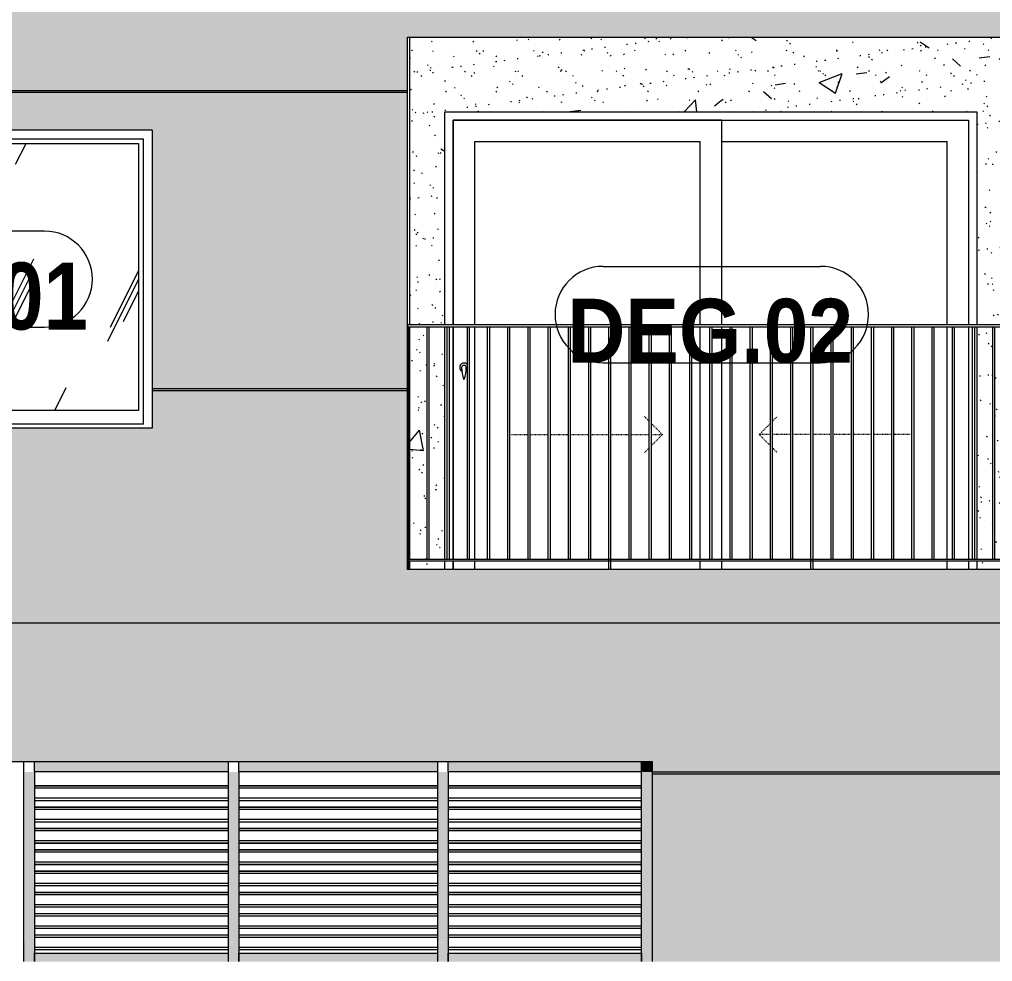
# Model space of a CAD drawing. Header units: millimetres. Extents: x 9199 to 175431, y -4466 to 35300.
# Drawn here: x 28814 to 33386, y 610 to 5033 of the extents above; entities that cross this region are included whole.
import ezdxf

# ---------------------------------------------------------------- set-up
doc = ezdxf.new("R2010")
doc.units = ezdxf.units.MM
for name, pattern in [('1 NÉT CALL OUT', [6, 3, -3]), ('Centre', [31.75, 6.35, -4.7625, 15.875, -4.7625]), ('Dash', [6, 3, -3])]:
    doc.linetypes.add(name, pattern=pattern)
for name, color, linetype, lineweight in [('0-1', 7, 'Continuous', 5), ('A-DETL-GENF', 92, 'Continuous', 9), ('A-DETL-GENF-1', 92, '1 NÉT CALL OUT', 9), ('A-DOOR', 31, 'Continuous', 9), ('A-DOOR-FRAM', 31, 'Continuous', 9), ('A-DOOR-HDLN', 31, 'Dash', 18), ('A-DOOR-IDEN', 31, 'Continuous', 9), ('A-FLOR-HRAL', 11, 'Continuous', 9), ('A-FLOR-LEVL-2', 51, 'Centre', 9), ('A-GLAZ', 151, 'Continuous', 9), ('A-GLAZ-3', 7, '1 NÉT CALL OUT', 9), ('A-GLAZ-CWMG', 51, 'Continuous', 9), ('A-GLAZ-IDEN', 152, 'Continuous', 9), ('A-WALL', 113, 'Continuous', 9), ('A-WALL-PATT-1', 9, 'Continuous', 9), ('A-WALL-PATT-2', 111, 'Continuous', 5), ('I-WALL-1', 7, 'Continuous', 9), ('S-COLS', 52, 'Continuous', 9)]:
    doc.layers.add(name, color=color, linetype=linetype, lineweight=lineweight)
doc.styles.add('Arial_B_1', font='arialbd.ttf', dxfattribs={"width": 0.85, "height": 315})
doc.styles.add('Arial_B_2', font='arialbd.ttf', dxfattribs={"width": 0.9, "height": 300})
pattern_1 = [(63.435, (53179.2, 1304.34), (-0.001, 1524.001), [532.46, -2875.3]), (63.435, (51655.2, 1304.34), (-0.001, 1524.001), [532.46, -2875.3]), (63.435, (53908.74, 1598.8), (-0.001, 1524.001), [532.46, -2875.304]), (63.435, (52384.74, 1598.8), (-0.001, 1524.001), [532.46, -2875.3]), (63.435, (53798.3, 1494.84), (-0.001, 1524.001), [532.46, -2875.304]), (63.435, (52274.3, 1494.84), (-0.001, 1524.001), [532.46, -2875.3]), (63.435, (53685.8, 2090.1), (-0.001, 1524.001), [258.8, -3148.965]), (63.435, (52161.8, 2090.1), (-0.001, 1524.001), [258.8, -3148.965]), (63.435, (53612.15, 1997.95), (-0.001, 1524.001), [532.46, -2875.304]), (63.435, (52088.15, 1997.95), (-0.001, 1524.001), [532.46, -2875.3]), (63.435, (53625.14, 2064.1), (-0.001, 1524.001), [532.46, -2875.304]), (63.435, (52101.14, 2064.1), (-0.001, 1524.001), [532.46, -2875.3]), (63.435, (53010.3, 1773.94), (-0.001, 1524.001), [532.46, -2875.3]), (63.435, (51486.3, 1773.94), (-0.001, 1524.001), [532.46, -2875.3]), (63.435, (53023.3, 1851.9), (-0.001, 1524.001), [532.46, -2875.3]), (63.435, (51499.3, 1851.9), (-0.001, 1524.001), [532.46, -2875.3]), (63.435, (53026.8, 1908.1), (-0.001, 1524.001), [532.46, -2875.3]), (63.435, (51502.8, 1908.1), (-0.001, 1524.001), [532.46, -2875.3])]

# ---------------------------------------------------------------- blocks, each defined once
blk = doc.blocks.new('NCV_TKTC_TANG 1_rvt-1-TKCS_MẶT ĐỨNG HƯỚNG ĐÔNG')
at = {"layer": 'A-WALL-PATT-1'}
h = blk.add_hatch(dxfattribs=at)
h.set_pattern_fill('FP_2', color=256, style=0, pattern_type=2)
h.set_pattern_definition([(50, (51388.9, 1200), (1093.104, -95.634), [114.3, -1257.3]), (355, (51388.9, 1200), (-211.46, 1146.34), [91.44, -1005.84]), (100.451, (51480, 1192), (881.656, 1050.7), [97.14, -1068.54]), (46.184, (51389, 1504.8), (1626.475, -252.26), [171.45, -1885.95]), (96.636, (51524.5, 1483.8), (1424.42, 1484.57), [145.71, -1602.81]), (351.184, (51389, 1504.8), (1424.43, 1484.55), [137.16, -1508.76]), (21, (51541.3, 1428.6), (909.686, -613.59), [114.3, -1257.3]), (326, (51541.3, 1428.6), (370.81, 1105.13), [91.44, -1005.84]), (71.451, (51617.1, 1377.5), (1280.503, 491.53), [97.14, -1068.54]), (37.5, (51388.93, 1200), (18.531, 507.33), [50.292, -943.356, 50.292, -970.788, -1009.65]), (37.5, (51388.93, 1200), (18.531, 507.33), [-2014.728, 50.292, -959.358]), (7.5, (51388.93, 1200), (400.918, 601.084), [50.292, -531.876, 50.292, -920.496, -384.81]), (7.5, (51388.93, 1200), (400.918, 601.084), [-1552.956, 50.292, -334.518]), (327.5, (51049.1, 1200), (813.545, -34.374), [50.292, -330.708, 50.292, -1138.428, -1577.34]), (327.5, (51049.1, 1200), (813.545, -34.374), [-1569.72, 50.292, -1527.048]), (317.5, (50896.7, 1200), (888.775, 152.56), [50.292, -445.008, 50.292, -739.14, -1120.14]), (317.5, (50896.7, 1200), (888.775, 152.56), [-1284.73, 50.29, -1069.85])])
h.paths.add_polyline_path([(30661, 2450), (30812.4, 2450), (30812.4, 2490), (30646.9, 2490), (30646.9, 2450)])
h.paths.add_polyline_path([(33481.9, 2450), (33481.9, 2490), (33312.4, 2490), (33312.4, 2450)])
h.paths.add_polyline_path([(30812.4, 2500), (30812.4, 3590), (30738.9, 3590), (30738.9, 2500)])
h.paths.add_polyline_path([(30677.4, 2500), (30728.9, 2500), (30728.9, 3590), (30646.9, 3590), (30646.9, 2500), (30664.5, 2500)])
h.paths.add_polyline_path([(33312.4, 2500), (33387, 2500), (33387, 3590), (33312.4, 3590), (33312.4, 2572.9)])
h.paths.add_polyline_path([(33397, 2500), (33481.9, 2500), (33481.9, 3590), (33397, 3590), (33397, 2513.3)])
h.paths.add_polyline_path([(33486.9, 3600), (33486.9, 4950), (30646.9, 4950), (30646.9, 3600), (30812.4, 3600), (30812.4, 4600), (33312.4, 4600), (33312.4, 3600), (33450.5, 3600)])
h = blk.add_hatch(dxfattribs=at)
h.set_pattern_fill('FP_3', color=256, style=0, pattern_type=2)
h.set_pattern_definition([(37.5, (51388.93, 1200), (-4.7995, 146.8239), [5.029, -110.795, 5.029, -124.511, -123.825]), (37.5, (51388.93, 1200), (-4.7995, 146.8239), [-245.364, 5.029, -118.796]), (7.5, (51388.93, 1200), (134.8574, 215.0472), [5.029, -57.455, 5.029, -99.365, -40.005]), (7.5, (51388.93, 1200), (134.8574, 215.0472), [-166.878, 5.029, -34.976]), (327.5, (51295.21, 1200), (237.29776, 0.4316), [5.029, -33.071, 5.029, -132.131, -179.07]), (327.5, (51295.21, 1200), (237.29776, 0.4316), [-175.26, 5.029, -174.041]), (317.5, (51295.2, 1200), (229.067, 66.8792), [5.029, -14.021, 5.029, -84.887, -102.87]), (317.5, (51295.2, 1200), (229.067, 66.8792), [-108.966, 5.029, -97.841])])
h.paths.add_polyline_path([(30661, 2450), (30812.4, 2450), (30812.4, 2490), (30646.9, 2490), (30646.9, 2450)])
h.paths.add_polyline_path([(33481.9, 2450), (33481.9, 2490), (33312.4, 2490), (33312.4, 2450)])
h.paths.add_polyline_path([(30812.4, 2500), (30812.4, 3590), (30738.9, 3590), (30738.9, 2500)])
h.paths.add_polyline_path([(30677.4, 2500), (30728.9, 2500), (30728.9, 3590), (30646.9, 3590), (30646.9, 2500), (30664.5, 2500)])
h.paths.add_polyline_path([(33312.4, 2500), (33387, 2500), (33387, 3590), (33312.4, 3590), (33312.4, 2572.9)])
h.paths.add_polyline_path([(33397, 2500), (33481.9, 2500), (33481.9, 3590), (33397, 3590), (33397, 2513.3)])
h.paths.add_polyline_path([(33486.9, 3600), (33486.9, 4950), (30646.9, 4950), (30646.9, 3600), (30812.4, 3600), (30812.4, 4600), (33312.4, 4600), (33312.4, 3600), (33450.5, 3600)])
at = {"layer": 'I-WALL-1'}
for p, q in [((30646.9, 4950), (30646.9, 3600)), ((30812.4, 3600), (30812.4, 4600)), ((30812.4, 4600), (33312.4, 4600)), ((33312.4, 4600), (33312.4, 3600)), ((30646.9, 3590), (30646.9, 2500)), ((30812.4, 2500), (30812.4, 3590)), ((33312.4, 3590), (33312.4, 2500)), ((30646.9, 2490), (30646.9, 2450)), ((30812.4, 2450), (30812.4, 2490)), ((33312.4, 2490), (33312.4, 2450))]:
    blk.add_line(p, q, dxfattribs=at)
blk = doc.blocks.new('1_FAMILY RVT - W01-WxH 1400x1400xmm-V1-TKCS_MẶT ĐỨNG HƯỚNG ĐÔNG')
at = {"layer": 'A-DETL-GENF-1'}
blk.add_hatch(color=256, dxfattribs=at).paths.add_polyline_path([(28441.9, 3776.5), (28509.6, 3823.9), (28441.9, 3871.4), (28441.9, 3840.9), (28306.4, 3840.9), (28306.4, 3807), (28441.9, 3807)])
at = {"layer": 'A-GLAZ'}
h = blk.add_hatch(dxfattribs=at)
h.set_pattern_fill('FP_1', color=256, style=0, pattern_type=2)
h.set_pattern_definition(pattern_1)
h.paths.add_polyline_path([(28715.1, 3197), (28715.1, 4450.9), (28100.9, 4450.9), (28100.9, 3197)])
h.paths.add_polyline_path([(28441.9, 3776.5), (28441.9, 3807), (28306.4, 3807), (28306.4, 3840.9), (28441.9, 3840.9), (28441.9, 3871.4), (28509.6, 3823.9), (28485.4, 3807)])
h = blk.add_hatch(dxfattribs=at)
h.set_pattern_fill('FP_1', color=256, style=0, pattern_type=2)
h.set_pattern_definition(pattern_1)
h.paths.add_polyline_path([(29373.9, 3197), (29373.9, 4450.9), (28759.6, 4450.9), (28759.6, 3197)])
at = {"layer": 'A-DETL-GENF'}
for p, q in [((28306.4, 3840.9), (28306.4, 3807)), ((28306.4, 3840.9), (28441.9, 3840.9)), ((28441.9, 3840.9), (28306.4, 3840.9)), ((28306.4, 3840.9), (28306.4, 3807)), ((28441.9, 3871.4), (28441.9, 3840.9)), ((28509.6, 3823.9), (28441.9, 3871.4)), ((28509.6, 3823.9), (28441.9, 3871.4)), ((28441.9, 3871.4), (28441.9, 3840.9)), ((28306.4, 3807), (28441.9, 3807)), ((28306.4, 3807), (28441.9, 3807)), ((28509.6, 3823.9), (28441.9, 3776.5)), ((28441.9, 3776.5), (28509.6, 3823.9)), ((28441.9, 3807), (28441.9, 3776.5)), ((28441.9, 3807), (28441.9, 3776.5))]:
    blk.add_line(p, q, dxfattribs=at)
at = {"layer": 'A-GLAZ'}
for p, q in [((29437.4, 4514.4), (28037.4, 4514.4)), ((28037.4, 4514.4), (28037.4, 3114.4)), ((29437.4, 4514.4), (29437.4, 3114.4)), ((28078.3, 4473.5), (29396.4, 4473.5)), ((28078.3, 3133.5), (28078.3, 4473.5)), ((28100.9, 4450.9), (28100.9, 3197)), ((28715.1, 4450.9), (28100.9, 4450.9)), ((28715.1, 4473.5), (28715.1, 3133.5)), ((28759.6, 3197), (28759.6, 4450.9)), ((28759.6, 4450.9), (29373.9, 4450.9)), ((29373.9, 4450.9), (29373.9, 3197)), ((29396.4, 3133.5), (29396.4, 4473.5)), ((28100.9, 3197), (28715.1, 3197)), ((29373.9, 3197), (28759.6, 3197)), ((29437.4, 3114.4), (28037.4, 3114.4)), ((28715.1, 3152.5), (28078.3, 3152.5)), ((28715.1, 3152.5), (28078.3, 3152.5)), ((29396.4, 3133.5), (28078.3, 3133.5))]:
    blk.add_line(p, q, dxfattribs=at)
blk = doc.blocks.new('Railing - 10mm-1251313-TKCS_MẶT ĐỨNG HƯỚNG ĐÔNG')
at = {"layer": 'A-FLOR-HRAL'}
for p, q in [((70204.4, 2500), (70204.4, 3590)), ((70214.4, 2500), (70214.4, 3590))]:
    blk.add_line(p, q, dxfattribs=at)
blk = doc.blocks.new('Railing - 50 x 10mm-1251315-TKCS_MẶT ĐỨNG HƯỚNG ĐÔNG')
at = {"layer": 'A-FLOR-HRAL'}
for p, q in [((71081.4, 3590), (71091.4, 3590)), ((71081.4, 2450), (71081.4, 3590)), ((71091.4, 2450), (71091.4, 3590))]:
    blk.add_line(p, q, dxfattribs=at)
blk = doc.blocks.new('Railing - 50 x 10mm-V43-TKCS_MẶT ĐỨNG HƯỚNG ĐÔNG')
at = {"layer": 'A-FLOR-HRAL'}
for p in [(30637.4, 3590), (30644, 2450)]:
    blk.add_line(p, (30644, 3590), dxfattribs=at)
blk = doc.blocks.new('Railing - 50 x 10mm-V44-TKCS_MẶT ĐỨNG HƯỚNG ĐÔNG')
at = {"layer": 'A-FLOR-HRAL'}
for p, q in [((33481.9, 3590), (33486.9, 3590)), ((33481.9, 2450), (33481.9, 3590))]:
    blk.add_line(p, q, dxfattribs=at)
blk = doc.blocks.new('Railing - Railing-3224988-TKCS_MẶT ĐỨNG HƯỚNG ĐÔNG')
at = {"layer": 'A-FLOR-HRAL'}
for p, q in [((30639, 2490), (30639, 2500)), ((30639, 2500), (33486.9, 2500)), ((33486.9, 2490), (30639, 2490))]:
    blk.add_line(p, q, dxfattribs=at)
for name, p in [('Railing - 50 x 10mm-V43-TKCS_MẶT ĐỨNG HƯỚNG ĐÔNG', (0, 0)), ('Railing - 10mm-1251313-TKCS_MẶT ĐỨNG HƯỚNG ĐÔNG', (-39475.5, 0)), ('Railing - 10mm-1251313-TKCS_MẶT ĐỨNG HƯỚNG ĐÔNG', (-39380.5, 0)), ('Railing - 10mm-1251313-TKCS_MẶT ĐỨNG HƯỚNG ĐÔNG', (-39285.6, 0)), ('Railing - 10mm-1251313-TKCS_MẶT ĐỨNG HƯỚNG ĐÔNG', (-39190.7, 0)), ('Railing - 10mm-1251313-TKCS_MẶT ĐỨNG HƯỚNG ĐÔNG', (-39095.7, 0)), ('Railing - 10mm-1251313-TKCS_MẶT ĐỨNG HƯỚNG ĐÔNG', (-39000.8, 0)), ('Railing - 10mm-1251313-TKCS_MẶT ĐỨNG HƯỚNG ĐÔNG', (-38905.9, 0)), ('Railing - 10mm-1251313-TKCS_MẶT ĐỨNG HƯỚNG ĐÔNG', (-38810.9, 0)), ('Railing - 10mm-1251313-TKCS_MẶT ĐỨNG HƯỚNG ĐÔNG', (-38716, 0)), ('Railing - 50 x 10mm-1251315-TKCS_MẶT ĐỨNG HƯỚNG ĐÔNG', (-39498.1, 0)), ('Railing - 10mm-1251313-TKCS_MẶT ĐỨNG HƯỚNG ĐÔNG', (-38526.1, 0)), ('Railing - 10mm-1251313-TKCS_MẶT ĐỨNG HƯỚNG ĐÔNG', (-38431.2, 0)), ('Railing - 10mm-1251313-TKCS_MẶT ĐỨNG HƯỚNG ĐÔNG', (-38336.3, 0)), ('Railing - 10mm-1251313-TKCS_MẶT ĐỨNG HƯỚNG ĐÔNG', (-38241.4, 0)), ('Railing - 10mm-1251313-TKCS_MẶT ĐỨNG HƯỚNG ĐÔNG', (-38146.4, 0)), ('Railing - 10mm-1251313-TKCS_MẶT ĐỨNG HƯỚNG ĐÔNG', (-38051.5, 0)), ('Railing - 10mm-1251313-TKCS_MẶT ĐỨNG HƯỚNG ĐÔNG', (-37956.6, 0)), ('Railing - 10mm-1251313-TKCS_MẶT ĐỨNG HƯỚNG ĐÔNG', (-37861.6, 0)), ('Railing - 10mm-1251313-TKCS_MẶT ĐỨNG HƯỚNG ĐÔNG', (-37766.7, 0)), ('Railing - 50 x 10mm-1251315-TKCS_MẶT ĐỨNG HƯỚNG ĐÔNG', (-38548.8, 0)), ('Railing - 10mm-1251313-TKCS_MẶT ĐỨNG HƯỚNG ĐÔNG', (-37576.8, 0)), ('Railing - 10mm-1251313-TKCS_MẶT ĐỨNG HƯỚNG ĐÔNG', (-37481.9, 0)), ('Railing - 10mm-1251313-TKCS_MẶT ĐỨNG HƯỚNG ĐÔNG', (-37387, 0)), ('Railing - 10mm-1251313-TKCS_MẶT ĐỨNG HƯỚNG ĐÔNG', (-37292, 0)), ('Railing - 10mm-1251313-TKCS_MẶT ĐỨNG HƯỚNG ĐÔNG', (-37197.1, 0)), ('Railing - 10mm-1251313-TKCS_MẶT ĐỨNG HƯỚNG ĐÔNG', (-37102.2, 0)), ('Railing - 10mm-1251313-TKCS_MẶT ĐỨNG HƯỚNG ĐÔNG', (-37007.2, 0)), ('Railing - 10mm-1251313-TKCS_MẶT ĐỨNG HƯỚNG ĐÔNG', (-36912.3, 0)), ('Railing - 10mm-1251313-TKCS_MẶT ĐỨNG HƯỚNG ĐÔNG', (-36817.4, 0)), ('Railing - 50 x 10mm-V44-TKCS_MẶT ĐỨNG HƯỚNG ĐÔNG', (0, 0))]:
    blk.add_blockref(name, p)
blk = doc.blocks.new('Top Rail Type - Top Rail_Internal_-3224991-TKCS_MẶT ĐỨNG HƯỚNG ĐÔNG')
at = {"layer": 'A-FLOR-HRAL'}
for p, q in [((30639, 3590), (30639, 3600)), ((33486.9, 3600), (30639, 3600)), ((30639, 3590), (33486.9, 3590))]:
    blk.add_line(p, q, dxfattribs=at)
blk = doc.blocks.new('DEG_02-DEG_03 - DEG_02-2500x2400mm-CỬA ĐI 02 CÁNH TRƯỢT-V50-TKCS_MẶT ĐỨNG HƯỚNG ĐÔNG')
at = {"layer": 'A-DOOR'}
for p, q in [((30852.4, 3600), (30852.4, 4560)), ((32112.4, 4560), (30852.4, 4560)), ((32112.4, 4560), (32112.4, 3600)), ((30952.4, 4460), (32012.4, 4460)), ((30952.4, 4460), (30952.4, 3600)), ((32012.4, 3600), (32012.4, 4460)), ((32112.4, 4460), (33172.4, 4460)), ((33172.4, 3600), (33172.4, 4460)), ((30852.4, 2500), (30852.4, 3590)), ((30952.4, 3590), (30952.4, 2500)), ((32012.4, 2500), (32012.4, 3590)), ((32112.4, 3590), (32112.4, 2500)), ((33172.4, 2500), (33172.4, 3590)), ((30852.4, 2450), (30852.4, 2490)), ((30952.4, 2490), (30952.4, 2450)), ((32012.4, 2450), (32012.4, 2490)), ((32112.4, 2490), (32112.4, 2450)), ((33172.4, 2450), (33172.4, 2490))]:
    blk.add_line(p, q, dxfattribs=at)
at = {"layer": 'A-DOOR', "flags": 128}
blk.add_lwpolyline([(30903.9, 3408.7), (30903.9, 3408.7), (30903.9, 3408.7), (30903.8, 3408.7), (30903.8, 3408.7), (30903.8, 3408.7), (30903.8, 3408.7), (30903.8, 3408.7), (30903.8, 3408.7), (30903.7, 3408.7), (30903.7, 3408.7), (30903.7, 3408.7), (30903.7, 3408.7), (30903.6, 3408.7), (30903.6, 3408.7), (30903.6, 3408.7), (30903.5, 3408.7), (30903.5, 3408.7), (30903.5, 3408.7), (30903.4, 3408.7), (30903.4, 3408.7), (30903.3, 3408.7), (30903.3, 3408.7), (30903.2, 3408.7), (30903.2, 3408.7), (30903.1, 3408.7), (30903.1, 3408.7), (30903, 3408.7), (30903, 3408.7), (30902.9, 3408.7), (30902.9, 3408.7), (30902.8, 3408.7), (30902.7, 3408.7), (30902.7, 3408.7), (30902.6, 3408.7), (30902.6, 3408.7), (30902.5, 3408.7), (30902.4, 3408.7), (30902.4, 3408.7), (30902.3, 3408.7), (30902.3, 3408.7), (30902.2, 3408.7), (30902.1, 3408.7), (30902.1, 3408.7), (30902, 3408.7), (30902, 3408.7), (30901.9, 3408.7), (30901.8, 3408.7), (30901.8, 3408.7), (30901.7, 3408.7), (30901.7, 3408.7), (30901.6, 3408.7), (30901.6, 3408.7), (30901.5, 3408.7), (30901.5, 3408.7), (30901.4, 3408.7), (30901.4, 3408.7), (30901.3, 3408.7), (30901.3, 3408.7), (30901.3, 3408.7), (30901.2, 3408.7), (30901.2, 3408.7), (30901.1, 3408.7), (30901.1, 3408.7), (30901.1, 3408.7), (30901, 3408.7), (30901, 3408.7), (30901, 3408.7), (30901, 3408.7), (30900.9, 3408.7), (30900.9, 3408.7), (30900.9, 3408.7), (30900.9, 3408.7), (30900.9, 3408.7), (30900.9, 3408.7), (30900.9, 3408.7), (30900.9, 3408.7)], dxfattribs=at)
at = {"layer": 'A-DOOR'}
for centre, radius, start, end in [((30902.4, 3400), 20, 34.2479, 180), ((30902.4, 3400), 20, 180, 240), ((30900.9, 3399.2), 9.45, 90, 180), ((31056.2, 3399.2), 164.8, 180, 199.134), ((30903.9, 3399.2), 9.45, 0, 90), ((30748.6, 3399.2), 164.8, 340.866, 0), ((30902.4, 3400), 20, 300, 325.7521), ((30902.7, 3346), 2.34, 199.134, 261.031), ((30902, 3346), 2.34, 278.969, 340.866)]:
    blk.add_arc(centre, radius, start, end, dxfattribs=at)
at = {"layer": 'A-DOOR-FRAM'}
for p, q in [((30852.4, 4560), (30852.4, 3600)), ((30852.4, 4560), (33272.4, 4560)), ((33272.4, 4560), (33272.4, 3600)), ((30852.4, 3590), (30852.4, 2500)), ((33272.4, 3590), (33272.4, 2500)), ((30852.4, 2490), (30852.4, 2450)), ((33272.4, 2490), (33272.4, 2450))]:
    blk.add_line(p, q, dxfattribs=at)
at = {"layer": 'A-DOOR-HDLN'}
for p, q in [((31773.2, 3146.2), (31750.3, 3169.1)), ((32352.8, 3147.4), (32374.5, 3169.1)), ((31835.1, 3084.2), (31783.2, 3136.2)), ((32289.6, 3084.2), (32342.8, 3137.4)), ((31125.1, 3084.2), (31203.6, 3084.2)), ((31213.6, 3084.2), (31298.5, 3084.2)), ((31308.5, 3084.2), (31393.4, 3084.2)), ((31403.4, 3084.2), (31488.4, 3084.2)), ((31498.4, 3084.2), (31583.3, 3084.2)), ((31593.3, 3084.2), (31678.2, 3084.2)), ((31688.2, 3084.2), (31773.2, 3084.2)), ((31835.1, 3084.2), (31783.2, 3032.3)), ((31783.2, 3084.2), (31835.1, 3084.2)), ((32289.6, 3084.2), (32342.8, 3031.1)), ((32342.8, 3084.2), (32289.6, 3084.2)), ((32437.7, 3084.2), (32352.8, 3084.2)), ((32532.6, 3084.2), (32447.7, 3084.2)), ((32627.6, 3084.2), (32542.6, 3084.2)), ((32722.5, 3084.2), (32637.6, 3084.2)), ((32817.4, 3084.2), (32732.5, 3084.2)), ((32912.3, 3084.2), (32827.4, 3084.2)), ((32999.6, 3084.2), (32922.3, 3084.2)), ((31773.2, 3022.3), (31750.3, 2999.4)), ((32352.8, 3021.1), (32374.5, 2999.4))]:
    blk.add_line(p, q, dxfattribs=at)
blk = doc.blocks.new('Rectangular Mullion - 50 x 100mm-3802503-TKCS_MẶT ĐỨNG HƯỚNG ĐÔNG')
at = {"layer": 'A-GLAZ-CWMG'}
blk.add_hatch(color=256, dxfattribs=at).paths.add_polyline_path([(29794.2, 1500), (29794.2, 1550), (28885.3, 1550), (28885.3, 1500), (29437.2, 1500)])
for p, q in [((28885.3, 1500), (28885.3, 1550)), ((29794.2, 1550), (29794.2, 1500)), ((29794.2, 1500), (28885.3, 1500))]:
    blk.add_line(p, q, dxfattribs=at)
blk = doc.blocks.new('Rectangular Mullion - 50 x 100mm-3802504-TKCS_MẶT ĐỨNG HƯỚNG ĐÔNG')
at = {"layer": 'A-GLAZ-CWMG'}
blk.add_hatch(color=256, dxfattribs=at).paths.add_polyline_path([(30495.3, 1500), (30778.1, 1500), (30778.1, 1550), (29844.2, 1550), (29844.2, 1500), (29966.3, 1500)])
for p, q in [((29844.2, 1500), (29844.2, 1550)), ((30778.1, 1550), (30778.1, 1500)), ((30778.1, 1500), (29844.2, 1500))]:
    blk.add_line(p, q, dxfattribs=at)
blk = doc.blocks.new('Rectangular Mullion - 50 x 100mm-3802505-TKCS_MẶT ĐỨNG HƯỚNG ĐÔNG')
at = {"layer": 'A-GLAZ-CWMG'}
blk.add_hatch(color=256, dxfattribs=at).paths.add_polyline_path([(30828.1, 610), (31736.9, 610), (31736.9, 650), (30828.1, 650)])
for p, q in [((30828.1, 610), (30828.1, 650)), ((30828.1, 650), (31736.9, 650)), ((31736.9, 650), (31736.9, 610))]:
    blk.add_line(p, q, dxfattribs=at)
blk = doc.blocks.new('Rectangular Mullion - 50 x 100mm-3802506-TKCS_MẶT ĐỨNG HƯỚNG ĐÔNG')
at = {"layer": 'A-GLAZ-CWMG'}
blk.add_hatch(color=256, dxfattribs=at).paths.add_polyline_path([(29844.2, 610), (30778.1, 610), (30778.1, 650), (29844.2, 650)])
for p, q in [((29844.2, 610), (29844.2, 650)), ((29844.2, 650), (30778.1, 650)), ((30778.1, 650), (30778.1, 610))]:
    blk.add_line(p, q, dxfattribs=at)
blk = doc.blocks.new('Rectangular Mullion - 50 x 100mm-V89-TKCS_MẶT ĐỨNG HƯỚNG ĐÔNG')
at = {"layer": 'A-GLAZ-CWMG'}
blk.add_hatch(color=256, dxfattribs=at).paths.add_polyline_path([(28885.3, 610), (28885.3, 700), (28835.3, 700), (28835.3, 610)])
blk.add_line((28885.3, 700), (28885.3, 610), dxfattribs=at)
blk = doc.blocks.new('Rectangular Mullion - 50 x 100mm-2333208-TKCS_MẶT ĐỨNG HƯỚNG ĐÔNG')
at = {"layer": 'A-GLAZ-CWMG'}
blk.add_hatch(color=256, dxfattribs=at).paths.add_polyline_path([(53758.7, 700), (53758.7, 800), (53711.9, 800), (53711.9, 700)])
blk.add_line((53758.7, 800), (53758.7, 700), dxfattribs=at)
blk = doc.blocks.new('Rectangular Mullion - 50 x 100mm-3082133-TKCS_MẶT ĐỨNG HƯỚNG ĐÔNG')
at = {"layer": 'A-GLAZ-CWMG'}
blk.add_hatch(color=256, dxfattribs=at).paths.add_polyline_path([(31786.9, 1500), (31786.9, 1550), (31736.9, 1550), (31736.9, 1500)])
blk.add_line((31736.9, 1500), (31736.9, 1550), dxfattribs=at)
blk = doc.blocks.new('Rectangular Mullion - 50 x 100mm-V90-TKCS_MẶT ĐỨNG HƯỚNG ĐÔNG')
at = {"layer": 'A-GLAZ-CWMG'}
blk.add_hatch(color=256, dxfattribs=at).paths.add_polyline_path([(31736.9, 610), (31786.9, 610), (31786.9, 700), (31736.9, 700)])
blk.add_line((31736.9, 610), (31736.9, 700), dxfattribs=at)
blk = doc.blocks.new('Rectangular Mullion - 50 x 100mm-2333212-TKCS_MẶT ĐỨNG HƯỚNG ĐÔNG')
at = {"layer": 'A-GLAZ-CWMG'}
blk.add_hatch(color=256, dxfattribs=at).paths.add_polyline_path([(57535.3, 700), (57535.3, 800), (57485.3, 800), (57485.3, 700)])
blk.add_line((57485.3, 700), (57485.3, 800), dxfattribs=at)
blk = doc.blocks.new('Rectangular Mullion - MULLION LA SACH-3802507-TKCS_MẶT ĐỨNG HƯỚNG ĐÔNG')
at = {"layer": 'A-GLAZ-CWMG'}
for p, q in [((31736.9, 734.3), (30828.1, 734.3)), ((31736.9, 733.3), (30828.1, 733.3)), ((31736.9, 733.2), (30828.1, 733.2)), ((31736.9, 723.5), (30828.1, 723.5)), ((31736.9, 676.5), (30828.1, 676.5)), ((31736.9, 665), (30828.1, 665)), ((31736.9, 664.8), (30828.1, 664.8))]:
    blk.add_line(p, q, dxfattribs=at)
blk = doc.blocks.new('Rectangular Mullion - MULLION LA SACH-3802508-TKCS_MẶT ĐỨNG HƯỚNG ĐÔNG')
at = {"layer": 'A-GLAZ-CWMG'}
for p, q in [((30778.1, 734.3), (29844.2, 734.3)), ((30778.1, 733.3), (29844.2, 733.3)), ((30778.1, 733.2), (29844.2, 733.2)), ((30778.1, 723.5), (29844.2, 723.5)), ((30778.1, 676.5), (29844.2, 676.5)), ((30778.1, 665), (29844.2, 665)), ((30778.1, 664.8), (29844.2, 664.8))]:
    blk.add_line(p, q, dxfattribs=at)
blk = doc.blocks.new('Rectangular Mullion - 50 x 100mm-V91-TKCS_MẶT ĐỨNG HƯỚNG ĐÔNG')
at = {"layer": 'A-GLAZ-CWMG'}
blk.add_hatch(color=256, dxfattribs=at).paths.add_polyline_path([(30828.1, 610), (30828.1, 700), (30778.1, 698.4), (30778.1, 610)])
for p, q in [((30778.1, 700), (30778.1, 610)), ((30828.1, 700), (30828.1, 610))]:
    blk.add_line(p, q, dxfattribs=at)
blk = doc.blocks.new('Rectangular Mullion - 50 x 100mm-2333205-TKCS_MẶT ĐỨNG HƯỚNG ĐÔNG')
at = {"layer": 'A-GLAZ-CWMG'}
blk.add_hatch(color=256, dxfattribs=at).paths.add_polyline_path([(56603.7, 700), (56603.7, 800), (56553.7, 800), (56553.7, 700)])
for p, q in [((56553.7, 800), (56553.7, 700)), ((56603.7, 800), (56603.7, 700))]:
    blk.add_line(p, q, dxfattribs=at)
blk = doc.blocks.new('SSA-WINDOW TAG - 10-2062020-TKCS_MẶT ĐỨNG HƯỚNG ĐÔNG')
at = {"layer": 'A-GLAZ-IDEN'}
for p, q in [((75129.8, 10839.4), (74682.2, 10839.4)), ((74682.2, 10389.4), (75129.8, 10389.4))]:
    blk.add_line(p, q, dxfattribs=at)
for centre, start, end in [((74682.2, 10614.4), 90, 270), ((75129.8, 10614.4), 270, 90)]:
    blk.add_arc(centre, 225, start, end, dxfattribs=at)
blk = doc.blocks.new('STN_Door Tag - STN_Door Tag-1788670-TKCS_MẶT ĐỨNG HƯỚNG ĐÔNG')
at = {"layer": 'A-DOOR-IDEN'}
for p, q in [((34026.9, 2034.3), (35047, 2034.3)), ((34026.9, 1581.5), (35047, 1581.5))]:
    blk.add_line(p, q, dxfattribs=at)
for centre, start, end in [((34026.9, 1807.9), 90, 270), ((35047, 1807.9), 270, 90)]:
    blk.add_arc(centre, 226.4, start, end, dxfattribs=at)

msp = doc.modelspace()

# ---------------------------------------------------------------- hatches: boundary and pattern name
at = {"layer": 'A-WALL-PATT-2'}
h = msp.add_hatch(color=256, dxfattribs=at)
h.paths.add_polyline_path([(27326.9, 2200), (30437.4, 2200), (30437.4, 3290), (29437.4, 3290), (29437.4, 3114.4), (28037.4, 3114.4), (28037.4, 3290), (27326.9, 3290), (27326.9, 2737.1)])
h.paths.add_polyline_path([(30437.4, 3300), (30437.4, 4690), (27326.9, 4690), (27326.9, 3300), (28037.4, 3300), (28037.4, 4514.4), (29437.4, 4514.4), (29437.4, 3300), (29966.3, 3300)])
h.paths.add_polyline_path([(30437.4, 4700), (30437.4, 5550), (27336.9, 5550), (27336.9, 4945.8), (27326.9, 4945.8), (27326.9, 4700), (29966.3, 4700)])
h = msp.add_hatch(color=256, dxfattribs=at)
h.paths.add_polyline_path([(32082.6, 2200), (33841.9, 2200), (33841.9, 3290), (33486.9, 3290), (33486.9, 2450), (30637.4, 2450), (30637.4, 3290), (30437.4, 3290), (30437.4, 2200)])
h.paths.add_polyline_path([(33486.9, 3300), (33841.9, 3300), (33841.9, 4690), (33486.9, 4690), (33486.9, 3819.1)])
h.paths.add_polyline_path([(30637.4, 3300), (30637.4, 4690), (30437.4, 4690), (30437.4, 3300), (30495.3, 3300)])
h.paths.add_polyline_path([(33841.9, 4700), (33841.9, 5550), (30437.4, 5550), (30437.4, 4700), (30637.4, 4700), (30637.4, 4950), (33486.9, 4950), (33486.9, 4700)])
for points in [[(29966.3, 4690), (30437.4, 4690), (30437.4, 4700), (27326.9, 4700), (27326.9, 4690), (29437.4, 4690)], [(30437.4, 4690), (30637.4, 4690), (30637.4, 4700), (30437.4, 4700)], [(29437.4, 3290), (30437.4, 3290), (30437.4, 3300), (29437.4, 3300)], [(30437.4, 3290), (30637.4, 3290), (30637.4, 3300), (30437.4, 3300)], [(33836.9, 1490), (33836.3, 1500), (31786.9, 1500), (31786.9, 1490), (33836.9, 1490)]]:
    msp.add_hatch(color=256, dxfattribs=at).paths.add_polyline_path(points)
h = msp.add_hatch(color=256, dxfattribs=at)
h.paths.add_polyline_path([(31810, 610), (33836.9, 610), (33836.9, 1490), (31786.9, 1490), (31786.9, 610)])
h.paths.add_polyline_path([(33836.9, 1500), (33836.9, 2200), (25711.9, 2200), (25711.9, 1550), (31786.9, 1550), (31786.9, 1500), (32082.6, 1500)])

# ---------------------------------------------------------------- linework, layer by layer
at = {"layer": 'A-FLOR-LEVL-2'}
msp.add_line((9199.1, 2200), (84597.8, 2200), dxfattribs=at)
at = {"layer": 'A-WALL'}
for p, q in [((30637.4, 4950), (33486.9, 4950)), ((30637.4, 2450), (30637.4, 4950)), ((27326.9, 4700), (30637.4, 4700)), ((30637.4, 4690), (27326.9, 4690)), ((29437.4, 3300), (30637.4, 3300)), ((30637.4, 3290), (29437.4, 3290)), ((33486.9, 2450), (30637.4, 2450)), ((25721.9, 2200), (33841.9, 2200)), ((25711.9, 1550), (31786.9, 1550)), ((31786.9, 1550), (31786.9, 610)), ((31786.9, 1500), (33887.4, 1500)), ((33887.4, 1490), (31786.9, 1490))]:
    msp.add_line(p, q, dxfattribs=at)
at = {"layer": 'S-COLS'}
msp.add_line((28835.3, 610), (28835.3, 1550), dxfattribs=at)

# ---------------------------------------------------------------- block references
at = {"layer": '0-1'}
msp.add_blockref('NCV_TKTC_TANG 1_rvt-1-TKCS_MẶT ĐỨNG HƯỚNG ĐÔNG', (0, 0), dxfattribs=at)
at = {"layer": 'A-DOOR'}
msp.add_blockref('DEG_02-DEG_03 - DEG_02-2500x2400mm-CỬA ĐI 02 CÁNH TRƯỢT-V50-TKCS_MẶT ĐỨNG HƯỚNG ĐÔNG', (0, 0), dxfattribs=at)
at = {"layer": 'A-DOOR-IDEN'}
msp.add_blockref('STN_Door Tag - STN_Door Tag-1788670-TKCS_MẶT ĐỨNG HƯỚNG ĐÔNG', (-2470, 1839.9), dxfattribs=at)
at = {"layer": 'A-FLOR-HRAL'}
for name in ['Railing - Railing-3224988-TKCS_MẶT ĐỨNG HƯỚNG ĐÔNG', 'Top Rail Type - Top Rail_Internal_-3224991-TKCS_MẶT ĐỨNG HƯỚNG ĐÔNG']:
    msp.add_blockref(name, (0, 0), dxfattribs=at)
at = {"layer": 'A-GLAZ-3'}
msp.add_blockref('1_FAMILY RVT - W01-WxH 1400x1400xmm-V1-TKCS_MẶT ĐỨNG HƯỚNG ĐÔNG', (0, 0), dxfattribs=at)
at = {"layer": 'A-GLAZ-CWMG'}
for name, p in [('Rectangular Mullion - 50 x 100mm-3802503-TKCS_MẶT ĐỨNG HƯỚNG ĐÔNG', (0, 0)), ('Rectangular Mullion - 50 x 100mm-3802504-TKCS_MẶT ĐỨNG HƯỚNG ĐÔNG', (0, 0)), ('Rectangular Mullion - 50 x 100mm-3802503-TKCS_MẶT ĐỨNG HƯỚNG ĐÔNG', (1942.8, 0)), ('Rectangular Mullion - 50 x 100mm-3082133-TKCS_MẶT ĐỨNG HƯỚNG ĐÔNG', (0, 0)), ('Rectangular Mullion - 50 x 100mm-2333208-TKCS_MẶT ĐỨNG HƯỚNG ĐÔNG', (-24873.4, 700)), ('Rectangular Mullion - 50 x 100mm-2333205-TKCS_MẶT ĐỨNG HƯỚNG ĐÔNG', (-26759.5, 700)), ('Rectangular Mullion - 50 x 100mm-2333205-TKCS_MẶT ĐỨNG HƯỚNG ĐÔNG', (-25775.6, 700)), ('Rectangular Mullion - 50 x 100mm-2333212-TKCS_MẶT ĐỨNG HƯỚNG ĐÔNG', (-25748.4, 700)), ('Rectangular Mullion - MULLION LA SACH-3802507-TKCS_MẶT ĐỨNG HƯỚNG ĐÔNG', (-1942.8, 700)), ('Rectangular Mullion - MULLION LA SACH-3802508-TKCS_MẶT ĐỨNG HƯỚNG ĐÔNG', (0, 700)), ('Rectangular Mullion - MULLION LA SACH-3802507-TKCS_MẶT ĐỨNG HƯỚNG ĐÔNG', (0, 700)), ('Rectangular Mullion - 50 x 100mm-2333208-TKCS_MẶT ĐỨNG HƯỚNG ĐÔNG', (-24873.4, 600)), ('Rectangular Mullion - 50 x 100mm-2333205-TKCS_MẶT ĐỨNG HƯỚNG ĐÔNG', (-26759.5, 600)), ('Rectangular Mullion - 50 x 100mm-2333205-TKCS_MẶT ĐỨNG HƯỚNG ĐÔNG', (-25775.6, 600)), ('Rectangular Mullion - 50 x 100mm-2333212-TKCS_MẶT ĐỨNG HƯỚNG ĐÔNG', (-25748.4, 600)), ('Rectangular Mullion - MULLION LA SACH-3802507-TKCS_MẶT ĐỨNG HƯỚNG ĐÔNG', (-1942.8, 600)), ('Rectangular Mullion - MULLION LA SACH-3802508-TKCS_MẶT ĐỨNG HƯỚNG ĐÔNG', (0, 600)), ('Rectangular Mullion - MULLION LA SACH-3802507-TKCS_MẶT ĐỨNG HƯỚNG ĐÔNG', (0, 600)), ('Rectangular Mullion - 50 x 100mm-2333208-TKCS_MẶT ĐỨNG HƯỚNG ĐÔNG', (-24873.4, 500)), ('Rectangular Mullion - 50 x 100mm-2333205-TKCS_MẶT ĐỨNG HƯỚNG ĐÔNG', (-26759.5, 500)), ('Rectangular Mullion - 50 x 100mm-2333205-TKCS_MẶT ĐỨNG HƯỚNG ĐÔNG', (-25775.6, 500)), ('Rectangular Mullion - 50 x 100mm-2333212-TKCS_MẶT ĐỨNG HƯỚNG ĐÔNG', (-25748.4, 500)), ('Rectangular Mullion - MULLION LA SACH-3802507-TKCS_MẶT ĐỨNG HƯỚNG ĐÔNG', (-1942.8, 500)), ('Rectangular Mullion - MULLION LA SACH-3802508-TKCS_MẶT ĐỨNG HƯỚNG ĐÔNG', (0, 500)), ('Rectangular Mullion - MULLION LA SACH-3802507-TKCS_MẶT ĐỨNG HƯỚNG ĐÔNG', (0, 500)), ('Rectangular Mullion - 50 x 100mm-2333208-TKCS_MẶT ĐỨNG HƯỚNG ĐÔNG', (-24873.4, 400)), ('Rectangular Mullion - 50 x 100mm-2333205-TKCS_MẶT ĐỨNG HƯỚNG ĐÔNG', (-26759.5, 400)), ('Rectangular Mullion - 50 x 100mm-2333205-TKCS_MẶT ĐỨNG HƯỚNG ĐÔNG', (-25775.6, 400)), ('Rectangular Mullion - 50 x 100mm-2333212-TKCS_MẶT ĐỨNG HƯỚNG ĐÔNG', (-25748.4, 400)), ('Rectangular Mullion - 50 x 100mm-2333208-TKCS_MẶT ĐỨNG HƯỚNG ĐÔNG', (-24873.4, 300)), ('Rectangular Mullion - MULLION LA SACH-3802507-TKCS_MẶT ĐỨNG HƯỚNG ĐÔNG', (-1942.8, 400)), ('Rectangular Mullion - 50 x 100mm-2333205-TKCS_MẶT ĐỨNG HƯỚNG ĐÔNG', (-26759.5, 300)), ('Rectangular Mullion - MULLION LA SACH-3802508-TKCS_MẶT ĐỨNG HƯỚNG ĐÔNG', (0, 400)), ('Rectangular Mullion - 50 x 100mm-2333205-TKCS_MẶT ĐỨNG HƯỚNG ĐÔNG', (-25775.6, 300)), ('Rectangular Mullion - MULLION LA SACH-3802507-TKCS_MẶT ĐỨNG HƯỚNG ĐÔNG', (0, 400)), ('Rectangular Mullion - 50 x 100mm-2333212-TKCS_MẶT ĐỨNG HƯỚNG ĐÔNG', (-25748.4, 300)), ('Rectangular Mullion - MULLION LA SACH-3802507-TKCS_MẶT ĐỨNG HƯỚNG ĐÔNG', (-1942.8, 300)), ('Rectangular Mullion - MULLION LA SACH-3802508-TKCS_MẶT ĐỨNG HƯỚNG ĐÔNG', (0, 300)), ('Rectangular Mullion - MULLION LA SACH-3802507-TKCS_MẶT ĐỨNG HƯỚNG ĐÔNG', (0, 300)), ('Rectangular Mullion - 50 x 100mm-2333208-TKCS_MẶT ĐỨNG HƯỚNG ĐÔNG', (-24873.4, 200)), ('Rectangular Mullion - 50 x 100mm-2333205-TKCS_MẶT ĐỨNG HƯỚNG ĐÔNG', (-26759.5, 200)), ('Rectangular Mullion - 50 x 100mm-2333205-TKCS_MẶT ĐỨNG HƯỚNG ĐÔNG', (-25775.6, 200)), ('Rectangular Mullion - 50 x 100mm-2333212-TKCS_MẶT ĐỨNG HƯỚNG ĐÔNG', (-25748.4, 200)), ('Rectangular Mullion - MULLION LA SACH-3802507-TKCS_MẶT ĐỨNG HƯỚNG ĐÔNG', (-1942.8, 200)), ('Rectangular Mullion - MULLION LA SACH-3802508-TKCS_MẶT ĐỨNG HƯỚNG ĐÔNG', (0, 200)), ('Rectangular Mullion - MULLION LA SACH-3802507-TKCS_MẶT ĐỨNG HƯỚNG ĐÔNG', (0, 200)), ('Rectangular Mullion - 50 x 100mm-2333208-TKCS_MẶT ĐỨNG HƯỚNG ĐÔNG', (-24873.4, 100)), ('Rectangular Mullion - 50 x 100mm-2333205-TKCS_MẶT ĐỨNG HƯỚNG ĐÔNG', (-26759.5, 100)), ('Rectangular Mullion - 50 x 100mm-2333205-TKCS_MẶT ĐỨNG HƯỚNG ĐÔNG', (-25775.6, 100)), ('Rectangular Mullion - 50 x 100mm-2333212-TKCS_MẶT ĐỨNG HƯỚNG ĐÔNG', (-25748.4, 100)), ('Rectangular Mullion - MULLION LA SACH-3802507-TKCS_MẶT ĐỨNG HƯỚNG ĐÔNG', (-1942.8, 100)), ('Rectangular Mullion - MULLION LA SACH-3802508-TKCS_MẶT ĐỨNG HƯỚNG ĐÔNG', (0, 100)), ('Rectangular Mullion - MULLION LA SACH-3802507-TKCS_MẶT ĐỨNG HƯỚNG ĐÔNG', (0, 100)), ('Rectangular Mullion - 50 x 100mm-2333208-TKCS_MẶT ĐỨNG HƯỚNG ĐÔNG', (-24873.4, 0)), ('Rectangular Mullion - 50 x 100mm-2333205-TKCS_MẶT ĐỨNG HƯỚNG ĐÔNG', (-26759.5, 0)), ('Rectangular Mullion - 50 x 100mm-2333205-TKCS_MẶT ĐỨNG HƯỚNG ĐÔNG', (-25775.6, 0)), ('Rectangular Mullion - 50 x 100mm-2333212-TKCS_MẶT ĐỨNG HƯỚNG ĐÔNG', (-25748.4, 0)), ('Rectangular Mullion - MULLION LA SACH-3802507-TKCS_MẶT ĐỨNG HƯỚNG ĐÔNG', (-1942.8, 0)), ('Rectangular Mullion - MULLION LA SACH-3802508-TKCS_MẶT ĐỨNG HƯỚNG ĐÔNG', (0, 0)), ('Rectangular Mullion - MULLION LA SACH-3802507-TKCS_MẶT ĐỨNG HƯỚNG ĐÔNG', (0, 0)), ('Rectangular Mullion - 50 x 100mm-V89-TKCS_MẶT ĐỨNG HƯỚNG ĐÔNG', (0, 0)), ('Rectangular Mullion - 50 x 100mm-V91-TKCS_MẶT ĐỨNG HƯỚNG ĐÔNG', (-983.9, 0)), ('Rectangular Mullion - 50 x 100mm-V91-TKCS_MẶT ĐỨNG HƯỚNG ĐÔNG', (0, 0)), ('Rectangular Mullion - 50 x 100mm-V90-TKCS_MẶT ĐỨNG HƯỚNG ĐÔNG', (0, 0)), ('Rectangular Mullion - 50 x 100mm-3802505-TKCS_MẶT ĐỨNG HƯỚNG ĐÔNG', (-1942.8, 0)), ('Rectangular Mullion - 50 x 100mm-3802506-TKCS_MẶT ĐỨNG HƯỚNG ĐÔNG', (0, 0)), ('Rectangular Mullion - 50 x 100mm-3802505-TKCS_MẶT ĐỨNG HƯỚNG ĐÔNG', (0, 0))]:
    msp.add_blockref(name, p, dxfattribs=at)
at = {"layer": 'A-GLAZ-IDEN'}
msp.add_blockref('SSA-WINDOW TAG - 10-2062020-TKCS_MẶT ĐỨNG HƯỚNG ĐÔNG', (-46197.9, -6800), dxfattribs=at)

# ---------------------------------------------------------------- texts
at = {"layer": 'A-DOOR-IDEN', "insert": (32059.3, 3570), "char_height": 300, "width": 1375.65, "attachment_point": 5, "line_spacing_factor": 0.936439, "style": 'Arial_B_2'}
msp.add_mtext('\\pt6.75,13.5,20.25,27,33.75,40.5,47.25,54,60.75,67.5,74.25,81,87.75,94.5,101.25,108,114.75,121.5,128.25,135,141.75,148.5,155.25,162,168.75,175.5,182.25,189,195.75,202.5,209.25,216;DEG.02', dxfattribs=at)
at = {"layer": 'A-GLAZ-IDEN', "insert": (28698.7, 3732.5), "char_height": 315, "width": 902.7, "attachment_point": 5, "line_spacing_factor": 0.936439, "style": 'Arial_B_1'}
msp.add_mtext('\\pt6.3756,12.7512,19.12365,25.49925,31.87485,38.25045,44.62605,50.9985,57.3741,63.7497,70.1253,76.5009,82.8765,89.24895,95.62455,102.00015,108.37575,114.75135,121.1238,127.4994,133.875,140.2506,146.6262,152.99865,159.37425,165.74985,172.12545,178.50105,184.8735,191.2491,197.6247,204.0003;W.01', dxfattribs=at)

doc.saveas('drawing.dxf')
